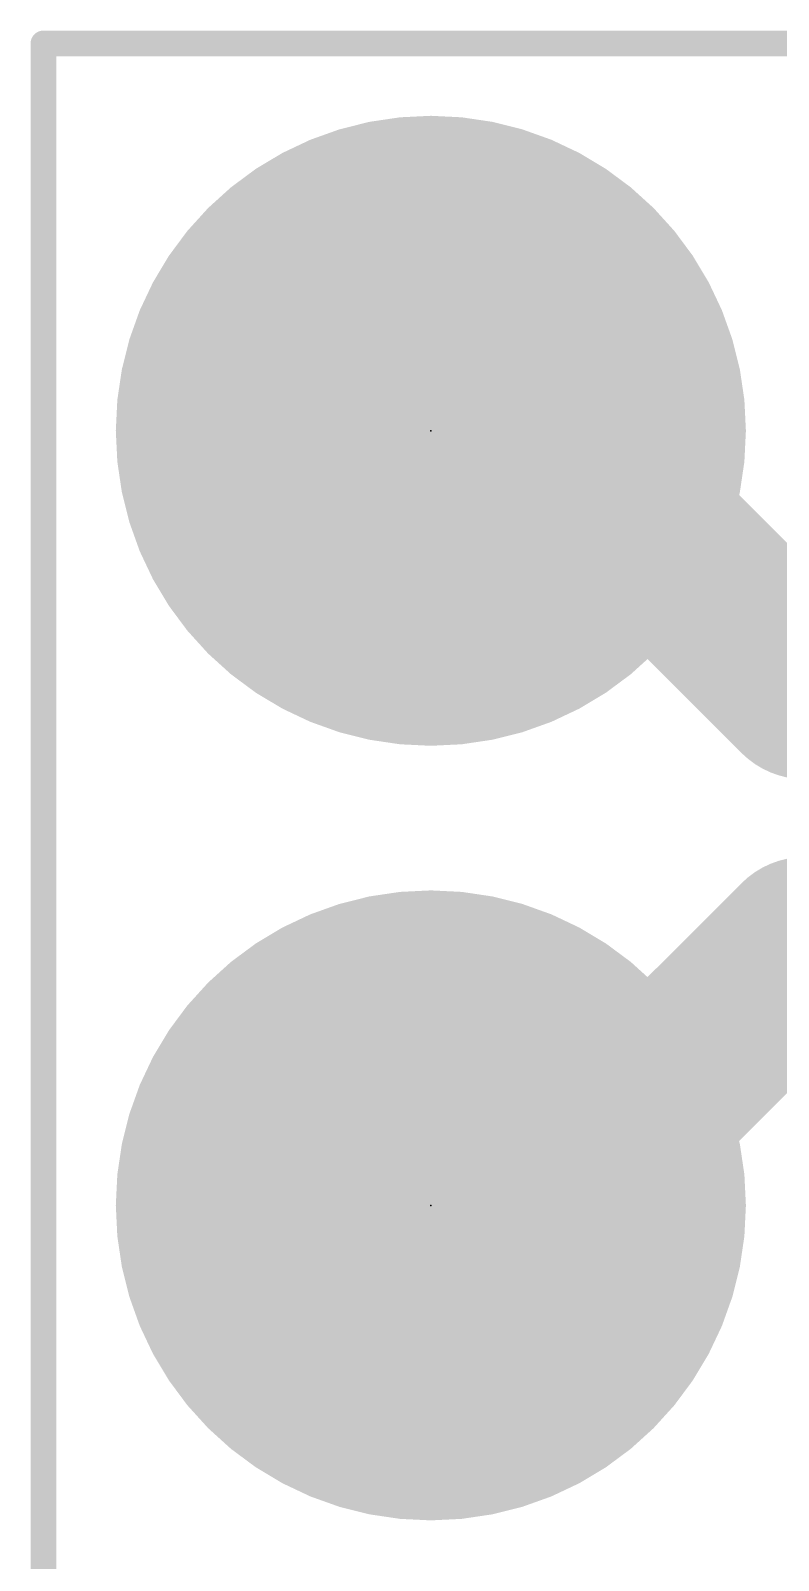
# Model space of a CAD drawing. Extents: x -0.1 to 21.7, y -7.6 to 15.4.
# Drawn here: x -0.13 to 7.23, y 0.32 to 15.37 of the extents above; entities that cross this region are included whole.
import ezdxf

# ---------------------------------------------------------------- set-up
doc = ezdxf.new("R2010")
doc.units = 0
for name, color, linetype in [('1', 12, 'CONTINUOUS'), ('16', 132, 'CONTINUOUS'), ('17', 110, 'CONTINUOUS'), ('20', 53, 'CONTINUOUS'), ('23', 53, 'CONTINUOUS'), ('51', 53, 'CONTINUOUS')]:
    doc.layers.add(name, color=color, linetype=linetype)

# ---------------------------------------------------------------- blocks, each defined once
blk = doc.blocks.new('ROUNDP')
at = {"const_width": 0.5}
blk.add_lwpolyline([(0, -0.25, 1), (0, 0.25, 1), (0, -0.25)], format="xyb", dxfattribs=at)

msp = doc.modelspace()

# ---------------------------------------------------------------- linework, layer by layer
at = {"layer": '1'}
for points, const_width in [([(21.59, 15.24), (0, 15.24)], 0.254), ([(0, 15.24), (0, 0)], 0.254), ([(3.81, 11.43), (4.953, 11.43)], 1.778), ([(4.953, 11.43), (7.493, 8.89)], 1.778), ([(7.493, 8.89), (8.89, 8.89)], 1.778), ([(4.953, 3.81), (7.493, 6.35)], 1.778), ([(7.493, 6.35), (8.763, 6.35)], 1.778), ([(3.81, 3.81), (4.953, 3.81)], 1.778)]:
    msp.add_lwpolyline(points, dxfattribs=dict(at, const_width=const_width))
for points, const_width in [([(0, 15.3035, 1), (0, 15.1765)], 0.127), ([(0.0635, 15.24, 1), (-0.0635, 15.24)], 0.127), ([(3.81, 11.8745, 1), (3.81, 10.9855)], 0.889), ([(5.2673, 11.7443, 1), (4.6387, 11.1157)], 0.889), ([(4.953, 10.9855, 1), (4.953, 11.8745)], 0.889), ([(7.493, 9.3345, 1), (7.493, 8.4455)], 0.889), ([(7.1787, 8.5757, 1), (7.8073, 9.2043)], 0.889), ([(7.493, 6.7945, 1), (7.493, 5.9055)], 0.889), ([(7.8073, 6.0357, 1), (7.1787, 6.6643)], 0.889), ([(3.81, 4.2545, 1), (3.81, 3.3655)], 0.889), ([(4.953, 3.3655, 1), (4.953, 4.2545)], 0.889), ([(4.6387, 4.1243, 1), (5.2673, 3.4957)], 0.889)]:
    msp.add_lwpolyline(points, format="xyb", dxfattribs=dict(at, const_width=const_width))
at = {"layer": '16', "const_width": 0.254}
for points in [[(21.59, 15.24), (0, 15.24)], [(0, 15.24), (0, 0)]]:
    msp.add_lwpolyline(points, dxfattribs=at)
at = {"layer": '16', "const_width": 0.127}
for points in [[(0, 15.3035, 1), (0, 15.1765)], [(0.0635, 15.24, 1), (-0.0635, 15.24)]]:
    msp.add_lwpolyline(points, format="xyb", dxfattribs=at)
at = {"layer": '20', "const_width": 0.254}
for points in [[(0, 0), (0, 15.24)], [(0, 15.24), (21.59, 15.24)]]:
    msp.add_lwpolyline(points, dxfattribs=at)
at = {"layer": '20', "const_width": 0.127}
for points in [[(0.0635, 15.24, 1), (-0.0635, 15.24)], [(0, 15.3035, 1), (0, 15.1765)]]:
    msp.add_lwpolyline(points, format="xyb", dxfattribs=at)
at = {"layer": '23'}
for p in [(3.81, 11.43), (3.81, 3.81)]:
    msp.add_point(p, dxfattribs=at)
at = {"layer": '51', "const_width": 0.127}
for points in [[(3.81, 10.414, 1), (3.81, 12.446, 1), (3.81, 10.414)], [(3.81, 2.794, 1), (3.81, 4.826, 1), (3.81, 2.794)]]:
    msp.add_lwpolyline(points, format="xyb", dxfattribs=at)

# ---------------------------------------------------------------- block references
at = {"layer": '17', "xscale": 6.1976, "yscale": 6.1976}
for p in [(3.81, 11.43), (3.81, 11.43), (3.81, 3.81), (3.81, 3.81)]:
    msp.add_blockref('ROUNDP', p, dxfattribs=at)

doc.saveas('drawing.dxf')
